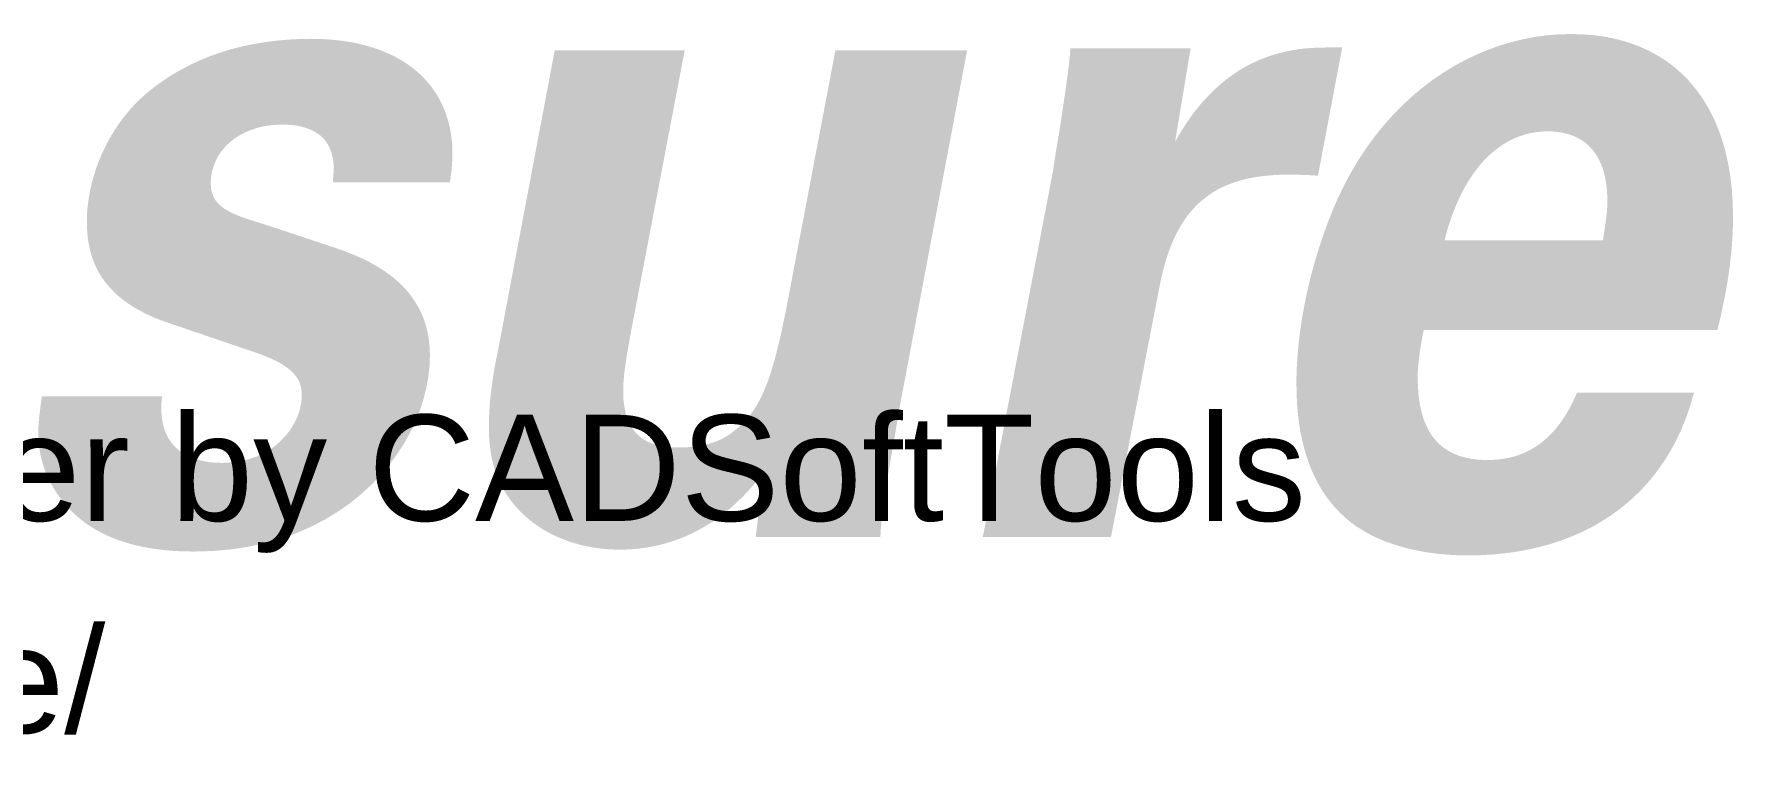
# Model space of a CAD drawing. Header units: millimetres. Extents: x 7 to 189, y 11 to 78.
# Drawn here: x 167.52 to 189.31, y 12.91 to 22.27 of the extents above; entities that cross this region are included whole.
import ezdxf

# ---------------------------------------------------------------- set-up
doc = ezdxf.new("R2010")
doc.units = ezdxf.units.MM
doc.header["$MEASUREMENT"] = 0
doc.layers.get('0').update_dxf_attribs({"linetype": 'CONTINUOUS'})
doc.layers.add('210CBD0', color=7, linetype='CONTINUOUS')
doc.styles.add('210CC60', font='Arial.ttf')

# ---------------------------------------------------------------- blocks, each defined once
blk = doc.blocks.new('20DCF30')
at = {"layer": '210CBD0', "color": 0, "true_color": 0x000001, "style": '210CC60'}
for s, p in [('Created in Free Online PDF to DWG Converter by CADSoftTools', (0, 0)), ('http://www.cadsofttools.com/pdf-to-dwg-online/', (0, -2))]:
    blk.add_text(s, height=1, dxfattribs=at).set_placement(p)

msp = doc.modelspace()

# ---------------------------------------------------------------- hatches: boundary and pattern name
at = {"true_color": 0x181818}
h = msp.add_hatch(color=0, dxfattribs=at)
h.paths.add_polyline_path([(187.639, 19.628), (187.643, 19.657), (187.647, 19.685), (187.651, 19.711), (187.655, 19.737), (187.659, 19.762), (187.662, 19.786), (187.665, 19.809), (187.669, 19.831), (187.672, 19.853), (187.674, 19.874), (187.677, 19.894), (187.68, 19.914), (187.682, 19.933), (187.684, 19.952), (187.686, 19.971), (187.688, 19.99), (187.689, 20.008), (187.691, 20.026), (187.692, 20.044), (187.693, 20.062), (187.694, 20.08), (187.694, 20.098), (187.695, 20.116), (187.695, 20.135), (187.693, 20.201), (187.69, 20.266), (187.683, 20.329), (187.674, 20.389), (187.663, 20.447), (187.648, 20.503), (187.632, 20.556), (187.612, 20.607), (187.59, 20.655), (187.565, 20.7), (187.538, 20.743), (187.507, 20.783), (187.474, 20.82), (187.439, 20.854), (187.4, 20.886), (187.359, 20.914), (187.315, 20.939), (187.268, 20.961), (187.219, 20.98), (187.166, 20.995), (187.111, 21.008), (187.053, 21.016), (186.992, 21.022), (186.928, 21.024), (186.852, 21.021), (186.778, 21.013), (186.705, 21), (186.634, 20.982), (186.564, 20.959), (186.495, 20.931), (186.428, 20.898), (186.363, 20.859), (186.3, 20.817), (186.239, 20.769), (186.179, 20.717), (186.121, 20.659), (186.066, 20.598), (186.012, 20.531), (185.961, 20.461), (185.912, 20.385), (185.865, 20.306), (185.821, 20.222), (185.778, 20.133), (185.739, 20.04), (185.702, 19.944), (185.667, 19.843), (185.635, 19.738), (185.606, 19.628)])
h.paths.add_polyline_path([(189.306, 19.937), (189.306, 19.88), (189.305, 19.823), (189.303, 19.765), (189.301, 19.707), (189.297, 19.649), (189.294, 19.591), (189.289, 19.533), (189.284, 19.474), (189.278, 19.415), (189.271, 19.356), (189.264, 19.296), (189.256, 19.236), (189.247, 19.176), (189.238, 19.115), (189.228, 19.054), (189.217, 18.992), (189.206, 18.93), (189.193, 18.867), (189.18, 18.804), (189.167, 18.74), (189.153, 18.676), (189.138, 18.611), (189.122, 18.546), (189.106, 18.48), (185.34, 18.48), (185.334, 18.452), (185.329, 18.424), (185.323, 18.397), (185.318, 18.37), (185.313, 18.343), (185.309, 18.316), (185.304, 18.289), (185.3, 18.263), (185.295, 18.236), (185.291, 18.21), (185.288, 18.184), (185.284, 18.159), (185.281, 18.133), (185.278, 18.108), (185.275, 18.084), (185.272, 18.059), (185.27, 18.035), (185.268, 18.011), (185.266, 17.987), (185.265, 17.964), (185.263, 17.941), (185.263, 17.919), (185.262, 17.897), (185.262, 17.875), (185.264, 17.781), (185.269, 17.693), (185.277, 17.609), (185.289, 17.53), (185.304, 17.456), (185.323, 17.386), (185.344, 17.32), (185.369, 17.259), (185.397, 17.202), (185.428, 17.15), (185.462, 17.101), (185.499, 17.057), (185.539, 17.016), (185.582, 16.98), (185.628, 16.947), (185.677, 16.918), (185.728, 16.893), (185.782, 16.871), (185.839, 16.853), (185.898, 16.838), (185.96, 16.827), (186.025, 16.819), (186.092, 16.814), (186.162, 16.813), (186.226, 16.814), (186.289, 16.819), (186.351, 16.826), (186.411, 16.837), (186.469, 16.85), (186.527, 16.866), (186.582, 16.886), (186.636, 16.908), (186.689, 16.933), (186.74, 16.962), (186.79, 16.993), (186.838, 17.027), (186.885, 17.065), (186.93, 17.105), (186.974, 17.149), (187.017, 17.195), (187.058, 17.245), (187.098, 17.297), (187.136, 17.353), (187.173, 17.412), (187.208, 17.474), (187.242, 17.538), (187.275, 17.606), (187.306, 17.677), (188.806, 17.677), (188.759, 17.514), (188.705, 17.356), (188.644, 17.205), (188.575, 17.06), (188.5, 16.921), (188.417, 16.789), (188.328, 16.663), (188.232, 16.543), (188.13, 16.431), (188.021, 16.325), (187.906, 16.226), (187.785, 16.134), (187.658, 16.048), (187.526, 15.97), (187.387, 15.899), (187.243, 15.835), (187.094, 15.778), (186.939, 15.729), (186.779, 15.687), (186.614, 15.652), (186.444, 15.625), (186.269, 15.606), (186.09, 15.594), (185.906, 15.59), (185.852, 15.591), (185.799, 15.592), (185.746, 15.594), (185.694, 15.597), (185.642, 15.6), (185.591, 15.604), (185.541, 15.609), (185.491, 15.615), (185.442, 15.621), (185.393, 15.628), (185.345, 15.636), (185.298, 15.644), (185.251, 15.654), (185.204, 15.664), (185.159, 15.674), (185.114, 15.685), (185.069, 15.697), (185.025, 15.71), (184.982, 15.723), (184.939, 15.737), (184.896, 15.752), (184.855, 15.767), (184.814, 15.783), (184.773, 15.8), (184.691, 15.837), (184.612, 15.879), (184.536, 15.924), (184.462, 15.972), (184.392, 16.025), (184.325, 16.081), (184.261, 16.142), (184.2, 16.206), (184.143, 16.274), (184.088, 16.346), (184.037, 16.422), (183.99, 16.503), (183.946, 16.587), (183.905, 16.675), (183.868, 16.767), (183.835, 16.864), (183.805, 16.965), (183.779, 17.07), (183.757, 17.179), (183.739, 17.292), (183.725, 17.41), (183.715, 17.531), (183.709, 17.658), (183.707, 17.788), (183.707, 17.869), (183.71, 17.952), (183.713, 18.035), (183.719, 18.12), (183.725, 18.206), (183.734, 18.293), (183.744, 18.381), (183.755, 18.47), (183.768, 18.56), (183.782, 18.65), (183.799, 18.741), (183.816, 18.833), (183.835, 18.926), (183.856, 19.019), (183.878, 19.112), (183.902, 19.206), (183.928, 19.3), (183.955, 19.395), (183.983, 19.489), (184.014, 19.584), (184.046, 19.678), (184.079, 19.773), (184.114, 19.867), (184.151, 19.962), (184.229, 20.146), (184.314, 20.324), (184.405, 20.494), (184.501, 20.656), (184.604, 20.811), (184.711, 20.958), (184.824, 21.098), (184.941, 21.23), (185.063, 21.354), (185.189, 21.471), (185.319, 21.58), (185.452, 21.681), (185.589, 21.774), (185.728, 21.86), (185.871, 21.937), (186.016, 22.007), (186.163, 22.068), (186.312, 22.122), (186.462, 22.167), (186.614, 22.204), (186.767, 22.233), (186.92, 22.254), (187.074, 22.266), (187.228, 22.271), (187.389, 22.266), (187.545, 22.253), (187.694, 22.23), (187.838, 22.199), (187.975, 22.159), (188.106, 22.111), (188.231, 22.054), (188.35, 21.989), (188.462, 21.917), (188.568, 21.836), (188.667, 21.747), (188.759, 21.65), (188.844, 21.546), (188.923, 21.435), (188.994, 21.316), (189.059, 21.19), (189.116, 21.057), (189.166, 20.916), (189.208, 20.77), (189.243, 20.616), (189.271, 20.456), (189.29, 20.289), (189.302, 20.116), (189.306, 19.937)], is_closed=False)
msp.add_hatch(color=0, dxfattribs=at).paths.add_polyline_path([(172.882, 20.74), (172.882, 20.726), (172.882, 20.711), (172.882, 20.697), (172.881, 20.682), (172.881, 20.667), (172.88, 20.652), (172.879, 20.637), (172.878, 20.622), (172.878, 20.606), (172.876, 20.591), (172.875, 20.575), (172.874, 20.559), (172.872, 20.543), (172.871, 20.527), (172.869, 20.511), (172.867, 20.496), (172.865, 20.48), (172.863, 20.464), (172.861, 20.448), (172.859, 20.432), (172.857, 20.416), (172.854, 20.4), (172.851, 20.385), (172.849, 20.369), (171.349, 20.369), (171.36, 20.542), (171.359, 20.587), (171.355, 20.631), (171.35, 20.673), (171.341, 20.713), (171.331, 20.751), (171.318, 20.787), (171.303, 20.821), (171.286, 20.854), (171.266, 20.885), (171.244, 20.913), (171.22, 20.94), (171.193, 20.965), (171.164, 20.988), (171.133, 21.009), (171.1, 21.028), (171.064, 21.045), (171.025, 21.06), (170.985, 21.073), (170.942, 21.085), (170.897, 21.094), (170.85, 21.101), (170.8, 21.106), (170.748, 21.109), (170.693, 21.11), (170.629, 21.108), (170.566, 21.104), (170.504, 21.096), (170.444, 21.084), (170.386, 21.07), (170.331, 21.053), (170.277, 21.033), (170.225, 21.011), (170.175, 20.986), (170.128, 20.958), (170.084, 20.928), (170.042, 20.896), (170.003, 20.861), (169.966, 20.824), (169.933, 20.785), (169.902, 20.744), (169.875, 20.702), (169.851, 20.657), (169.831, 20.611), (169.814, 20.563), (169.8, 20.513), (169.79, 20.463), (169.784, 20.41), (169.782, 20.357), (169.784, 20.32), (169.788, 20.284), (169.795, 20.251), (169.804, 20.22), (169.816, 20.191), (169.83, 20.163), (169.846, 20.137), (169.865, 20.113), (169.886, 20.09), (169.909, 20.069), (169.934, 20.049), (169.962, 20.03), (169.991, 20.012), (170.022, 19.995), (170.054, 19.978), (170.089, 19.963), (170.125, 19.948), (170.162, 19.933), (170.201, 19.919), (170.241, 19.905), (170.283, 19.891), (170.326, 19.878), (170.37, 19.864), (170.416, 19.85), (171.382, 19.529), (171.506, 19.486), (171.621, 19.441), (171.728, 19.393), (171.827, 19.344), (171.918, 19.292), (172.003, 19.239), (172.08, 19.184), (172.151, 19.127), (172.215, 19.069), (172.273, 19.01), (172.325, 18.95), (172.371, 18.889), (172.412, 18.827), (172.448, 18.765), (172.48, 18.702), (172.507, 18.639), (172.529, 18.576), (172.548, 18.514), (172.563, 18.451), (172.575, 18.389), (172.583, 18.327), (172.589, 18.266), (172.592, 18.206), (172.593, 18.146), (172.588, 18.009), (172.572, 17.869), (172.545, 17.727), (172.508, 17.583), (172.461, 17.44), (172.402, 17.296), (172.334, 17.154), (172.254, 17.013), (172.164, 16.876), (172.064, 16.741), (171.953, 16.611), (171.832, 16.485), (171.701, 16.366), (171.559, 16.252), (171.406, 16.146), (171.243, 16.048), (171.07, 15.959), (170.887, 15.878), (170.693, 15.809), (170.489, 15.75), (170.275, 15.703), (170.051, 15.668), (169.816, 15.647), (169.571, 15.64), (169.478, 15.641), (169.387, 15.644), (169.299, 15.649), (169.213, 15.656), (169.129, 15.665), (169.048, 15.676), (168.969, 15.689), (168.892, 15.704), (168.817, 15.721), (168.745, 15.74), (168.675, 15.761), (168.607, 15.783), (168.542, 15.808), (168.478, 15.834), (168.417, 15.862), (168.358, 15.892), (168.301, 15.924), (168.246, 15.958), (168.193, 15.993), (168.143, 16.03), (168.094, 16.069), (168.048, 16.109), (168.003, 16.151), (167.96, 16.195), (167.932, 16.228), (167.904, 16.261), (167.877, 16.295), (167.85, 16.329), (167.825, 16.363), (167.801, 16.398), (167.778, 16.434), (167.756, 16.471), (167.735, 16.508), (167.715, 16.546), (167.696, 16.585), (167.678, 16.624), (167.662, 16.665), (167.647, 16.707), (167.633, 16.749), (167.62, 16.793), (167.609, 16.837), (167.599, 16.883), (167.591, 16.93), (167.584, 16.978), (167.578, 17.027), (167.574, 17.078), (167.572, 17.13), (167.571, 17.183), (167.571, 17.199), (167.572, 17.215), (167.572, 17.231), (167.573, 17.247), (167.574, 17.264), (167.575, 17.281), (167.576, 17.298), (167.578, 17.315), (167.579, 17.333), (167.581, 17.35), (167.583, 17.369), (167.585, 17.387), (167.587, 17.406), (167.589, 17.425), (167.592, 17.444), (167.594, 17.463), (167.597, 17.483), (167.599, 17.503), (167.602, 17.523), (167.605, 17.543), (167.607, 17.564), (167.61, 17.585), (167.613, 17.606), (167.616, 17.628), (169.16, 17.628), (169.159, 17.622), (169.158, 17.615), (169.156, 17.609), (169.155, 17.602), (169.155, 17.596), (169.154, 17.589), (169.153, 17.582), (169.152, 17.575), (169.152, 17.568), (169.151, 17.562), (169.151, 17.555), (169.151, 17.548), (169.15, 17.541), (169.15, 17.534), (169.15, 17.527), (169.15, 17.52), (169.149, 17.513), (169.149, 17.506), (169.149, 17.5), (169.149, 17.493), (169.149, 17.486), (169.149, 17.48), (169.149, 17.474), (169.149, 17.467), (169.151, 17.407), (169.156, 17.35), (169.165, 17.296), (169.177, 17.245), (169.192, 17.196), (169.21, 17.151), (169.231, 17.108), (169.254, 17.068), (169.281, 17.031), (169.31, 16.997), (169.342, 16.965), (169.375, 16.936), (169.412, 16.91), (169.45, 16.886), (169.49, 16.864), (169.533, 16.845), (169.577, 16.829), (169.622, 16.814), (169.67, 16.803), (169.719, 16.793), (169.769, 16.785), (169.82, 16.78), (169.873, 16.777), (169.927, 16.776), (170.008, 16.778), (170.087, 16.786), (170.162, 16.797), (170.234, 16.813), (170.302, 16.833), (170.368, 16.857), (170.43, 16.884), (170.488, 16.915), (170.543, 16.948), (170.595, 16.985), (170.643, 17.024), (170.688, 17.065), (170.729, 17.108), (170.767, 17.152), (170.801, 17.199), (170.832, 17.246), (170.859, 17.295), (170.883, 17.344), (170.903, 17.393), (170.92, 17.443), (170.932, 17.493), (170.942, 17.543), (170.947, 17.592), (170.949, 17.64), (170.949, 17.665), (170.947, 17.689), (170.945, 17.714), (170.941, 17.738), (170.935, 17.762), (170.928, 17.786), (170.919, 17.81), (170.908, 17.834), (170.894, 17.858), (170.879, 17.882), (170.86, 17.905), (170.839, 17.929), (170.815, 17.952), (170.788, 17.976), (170.757, 17.999), (170.723, 18.023), (170.686, 18.046), (170.644, 18.069), (170.599, 18.092), (170.549, 18.116), (170.495, 18.139), (170.436, 18.162), (170.373, 18.185), (170.304, 18.208), (169.249, 18.566), (169.145, 18.603), (169.048, 18.642), (168.958, 18.683), (168.874, 18.726), (168.795, 18.771), (168.723, 18.818), (168.656, 18.866), (168.595, 18.916), (168.539, 18.968), (168.488, 19.021), (168.442, 19.076), (168.4, 19.131), (168.363, 19.188), (168.33, 19.246), (168.302, 19.305), (168.277, 19.365), (168.256, 19.425), (168.238, 19.487), (168.224, 19.549), (168.212, 19.611), (168.204, 19.674), (168.198, 19.737), (168.195, 19.8), (168.193, 19.863), (168.195, 19.938), (168.199, 20.013), (168.207, 20.09), (168.218, 20.167), (168.231, 20.244), (168.248, 20.322), (168.267, 20.4), (168.29, 20.478), (168.315, 20.556), (168.344, 20.634), (168.375, 20.711), (168.41, 20.787), (168.448, 20.863), (168.488, 20.938), (168.532, 21.011), (168.579, 21.083), (168.628, 21.154), (168.681, 21.223), (168.737, 21.29), (168.795, 21.355), (168.857, 21.418), (168.922, 21.478), (168.989, 21.536), (169.06, 21.592), (169.124, 21.639), (169.189, 21.684), (169.256, 21.728), (169.325, 21.77), (169.396, 21.811), (169.468, 21.85), (169.542, 21.887), (169.619, 21.922), (169.696, 21.955), (169.776, 21.987), (169.858, 22.016), (169.941, 22.044), (170.026, 22.07), (170.112, 22.093), (170.2, 22.115), (170.291, 22.134), (170.382, 22.151), (170.476, 22.166), (170.571, 22.179), (170.668, 22.19), (170.766, 22.198), (170.866, 22.204), (170.968, 22.208), (171.071, 22.209), (171.21, 22.206), (171.345, 22.197), (171.474, 22.183), (171.599, 22.163), (171.718, 22.137), (171.832, 22.106), (171.941, 22.07), (172.044, 22.028), (172.142, 21.982), (172.234, 21.93), (172.321, 21.874), (172.402, 21.812), (172.476, 21.746), (172.545, 21.676), (172.608, 21.601), (172.664, 21.521), (172.715, 21.438), (172.759, 21.35), (172.796, 21.258), (172.827, 21.162), (172.851, 21.062), (172.868, 20.958), (172.879, 20.851), (172.882, 20.74)], is_closed=False)
for points in [[(175.861, 22.061), (175.172, 18.455), (175.162, 18.402), (175.154, 18.352), (175.145, 18.305), (175.137, 18.26), (175.13, 18.217), (175.123, 18.176), (175.117, 18.137), (175.111, 18.101), (175.106, 18.066), (175.101, 18.033), (175.097, 18.002), (175.093, 17.972), (175.089, 17.944), (175.086, 17.917), (175.083, 17.891), (175.081, 17.867), (175.079, 17.844), (175.077, 17.821), (175.075, 17.8), (175.074, 17.779), (175.073, 17.759), (175.073, 17.74), (175.072, 17.721), (175.072, 17.702), (175.073, 17.643), (175.076, 17.586), (175.082, 17.532), (175.09, 17.481), (175.1, 17.432), (175.113, 17.385), (175.128, 17.341), (175.145, 17.299), (175.164, 17.26), (175.187, 17.223), (175.211, 17.189), (175.238, 17.157), (175.268, 17.128), (175.301, 17.101), (175.335, 17.077), (175.373, 17.055), (175.413, 17.036), (175.456, 17.019), (175.502, 17.005), (175.55, 16.994), (175.601, 16.985), (175.655, 16.978), (175.712, 16.974), (175.772, 16.973), (175.805, 16.973), (175.838, 16.974), (175.871, 16.976), (175.903, 16.977), (175.935, 16.98), (175.967, 16.983), (175.998, 16.987), (176.029, 16.991), (176.06, 16.996), (176.09, 17.002), (176.12, 17.008), (176.149, 17.015), (176.178, 17.023), (176.207, 17.031), (176.235, 17.04), (176.262, 17.05), (176.289, 17.061), (176.315, 17.072), (176.341, 17.085), (176.366, 17.098), (176.391, 17.112), (176.415, 17.127), (176.438, 17.142), (176.461, 17.159), (176.505, 17.193), (176.548, 17.229), (176.589, 17.266), (176.628, 17.305), (176.665, 17.346), (176.7, 17.389), (176.734, 17.435), (176.767, 17.484), (176.798, 17.537), (176.828, 17.592), (176.857, 17.652), (176.885, 17.716), (176.913, 17.784), (176.94, 17.857), (176.966, 17.935), (176.991, 18.018), (177.017, 18.107), (177.042, 18.202), (177.067, 18.303), (177.092, 18.411), (177.117, 18.525), (177.142, 18.647), (177.168, 18.776), (177.194, 18.912), (177.794, 22.061), (179.483, 22.061), (178.616, 17.48), (178.61, 17.443), (178.604, 17.405), (178.597, 17.365), (178.59, 17.323), (178.583, 17.279), (178.575, 17.234), (178.567, 17.188), (178.559, 17.14), (178.551, 17.091), (178.542, 17.041), (178.533, 16.991), (178.524, 16.94), (178.515, 16.887), (178.506, 16.835), (178.497, 16.782), (178.488, 16.729), (178.478, 16.675), (178.469, 16.622), (178.46, 16.568), (178.451, 16.515), (178.442, 16.462), (178.433, 16.41), (178.424, 16.358), (178.416, 16.306), (178.413, 16.283), (178.411, 16.26), (178.408, 16.237), (178.405, 16.214), (178.402, 16.191), (178.4, 16.169), (178.397, 16.146), (178.395, 16.124), (178.392, 16.102), (178.39, 16.08), (178.388, 16.059), (178.385, 16.038), (178.383, 16.017), (178.382, 15.997), (178.38, 15.977), (178.378, 15.958), (178.377, 15.939), (178.375, 15.921), (178.374, 15.903), (178.373, 15.886), (178.373, 15.87), (178.372, 15.854), (178.372, 15.839), (178.372, 15.825), (176.772, 15.825), (176.872, 16.652), (176.808, 16.571), (176.744, 16.493), (176.678, 16.418), (176.61, 16.348), (176.541, 16.28), (176.471, 16.217), (176.399, 16.156), (176.327, 16.1), (176.253, 16.047), (176.178, 15.997), (176.102, 15.951), (176.024, 15.908), (175.946, 15.869), (175.867, 15.833), (175.787, 15.801), (175.705, 15.772), (175.623, 15.747), (175.54, 15.725), (175.457, 15.706), (175.372, 15.691), (175.287, 15.679), (175.201, 15.671), (175.114, 15.666), (175.027, 15.664), (174.975, 15.665), (174.923, 15.667), (174.869, 15.67), (174.815, 15.675), (174.761, 15.681), (174.706, 15.689), (174.651, 15.699), (174.595, 15.71), (174.54, 15.722), (174.484, 15.737), (174.429, 15.753), (174.373, 15.771), (174.318, 15.791), (174.264, 15.812), (174.209, 15.836), (174.156, 15.862), (174.103, 15.89), (174.051, 15.92), (174, 15.952), (173.95, 15.986), (173.9, 16.022), (173.853, 16.061), (173.806, 16.102), (173.761, 16.146), (173.731, 16.177), (173.701, 16.209), (173.673, 16.242), (173.645, 16.276), (173.619, 16.311), (173.593, 16.347), (173.569, 16.384), (173.545, 16.422), (173.523, 16.462), (173.502, 16.502), (173.482, 16.544), (173.463, 16.588), (173.446, 16.632), (173.43, 16.678), (173.415, 16.726), (173.402, 16.775), (173.39, 16.826), (173.38, 16.879), (173.371, 16.933), (173.363, 16.989), (173.357, 17.047), (173.353, 17.107), (173.351, 17.169), (173.35, 17.232), (173.35, 17.282), (173.351, 17.33), (173.353, 17.378), (173.355, 17.426), (173.358, 17.473), (173.361, 17.519), (173.365, 17.565), (173.369, 17.61), (173.374, 17.655), (173.379, 17.699), (173.384, 17.743), (173.39, 17.785), (173.396, 17.827), (173.402, 17.869), (173.409, 17.91), (173.415, 17.95), (173.422, 17.989), (173.429, 18.028), (173.436, 18.066), (173.443, 18.103), (173.451, 18.14), (173.458, 18.176), (173.465, 18.211), (173.472, 18.245), (174.194, 22.061)], [(184.294, 22.098), (183.983, 20.456), (183.963, 20.457), (183.943, 20.458), (183.923, 20.46), (183.904, 20.461), (183.885, 20.462), (183.866, 20.463), (183.848, 20.464), (183.831, 20.464), (183.813, 20.465), (183.797, 20.466), (183.78, 20.466), (183.764, 20.466), (183.748, 20.467), (183.733, 20.467), (183.718, 20.467), (183.703, 20.467), (183.688, 20.468), (183.674, 20.468), (183.66, 20.468), (183.646, 20.468), (183.633, 20.468), (183.62, 20.468), (183.607, 20.468), (183.595, 20.468), (183.549, 20.468), (183.504, 20.467), (183.46, 20.465), (183.417, 20.463), (183.374, 20.46), (183.332, 20.456), (183.29, 20.452), (183.25, 20.447), (183.21, 20.441), (183.17, 20.435), (183.131, 20.428), (183.093, 20.42), (183.056, 20.412), (183.019, 20.402), (182.983, 20.393), (182.947, 20.382), (182.912, 20.371), (182.877, 20.359), (182.844, 20.346), (182.81, 20.332), (182.778, 20.318), (182.746, 20.303), (182.714, 20.287), (182.684, 20.27), (182.636, 20.242), (182.59, 20.211), (182.545, 20.179), (182.502, 20.144), (182.46, 20.108), (182.42, 20.07), (182.382, 20.029), (182.345, 19.986), (182.309, 19.942), (182.275, 19.895), (182.243, 19.845), (182.211, 19.793), (182.181, 19.739), (182.153, 19.683), (182.126, 19.624), (182.1, 19.562), (182.075, 19.498), (182.052, 19.432), (182.03, 19.362), (182.01, 19.29), (181.99, 19.216), (181.972, 19.138), (181.955, 19.057), (181.939, 18.974), (181.328, 15.825), (179.684, 15.825), (180.583, 20.505), (180.586, 20.529), (180.59, 20.553), (180.593, 20.579), (180.597, 20.606), (180.601, 20.634), (180.606, 20.662), (180.611, 20.692), (180.616, 20.723), (180.621, 20.755), (180.626, 20.788), (180.632, 20.822), (180.638, 20.857), (180.644, 20.893), (180.65, 20.93), (180.656, 20.968), (180.663, 21.007), (180.669, 21.047), (180.676, 21.088), (180.682, 21.131), (180.689, 21.174), (180.696, 21.218), (180.703, 21.263), (180.71, 21.31), (180.717, 21.357), (180.724, 21.404), (180.73, 21.45), (180.737, 21.494), (180.743, 21.537), (180.749, 21.578), (180.754, 21.618), (180.76, 21.657), (180.765, 21.694), (180.77, 21.73), (180.774, 21.764), (180.778, 21.797), (180.782, 21.828), (180.786, 21.858), (180.789, 21.886), (180.792, 21.913), (180.795, 21.938), (180.798, 21.962), (180.8, 21.984), (180.802, 22.005), (180.803, 22.024), (180.804, 22.042), (180.805, 22.058), (180.806, 22.073), (180.806, 22.086), (182.35, 22.086), (182.15, 20.888), (182.226, 21.02), (182.305, 21.142), (182.385, 21.255), (182.468, 21.359), (182.552, 21.454), (182.637, 21.541), (182.723, 21.619), (182.809, 21.69), (182.897, 21.754), (182.984, 21.811), (183.071, 21.861), (183.158, 21.905), (183.245, 21.944), (183.33, 21.977), (183.415, 22.005), (183.498, 22.029), (183.58, 22.048), (183.659, 22.064), (183.737, 22.076), (183.812, 22.085), (183.884, 22.091), (183.954, 22.095), (184.02, 22.097), (184.083, 22.098)]]:
    msp.add_hatch(color=0, dxfattribs=at).paths.add_polyline_path(points)

# ---------------------------------------------------------------- block references
at = {"layer": '210CBD0', "color": 0, "true_color": 0x000000, "xscale": 1.358973117119544, "yscale": 1.358973117119544, "zscale": 1.358973117119544}
msp.add_blockref('20DCF30', (129.077, 16.033), dxfattribs=at)

doc.saveas('drawing.dxf')
